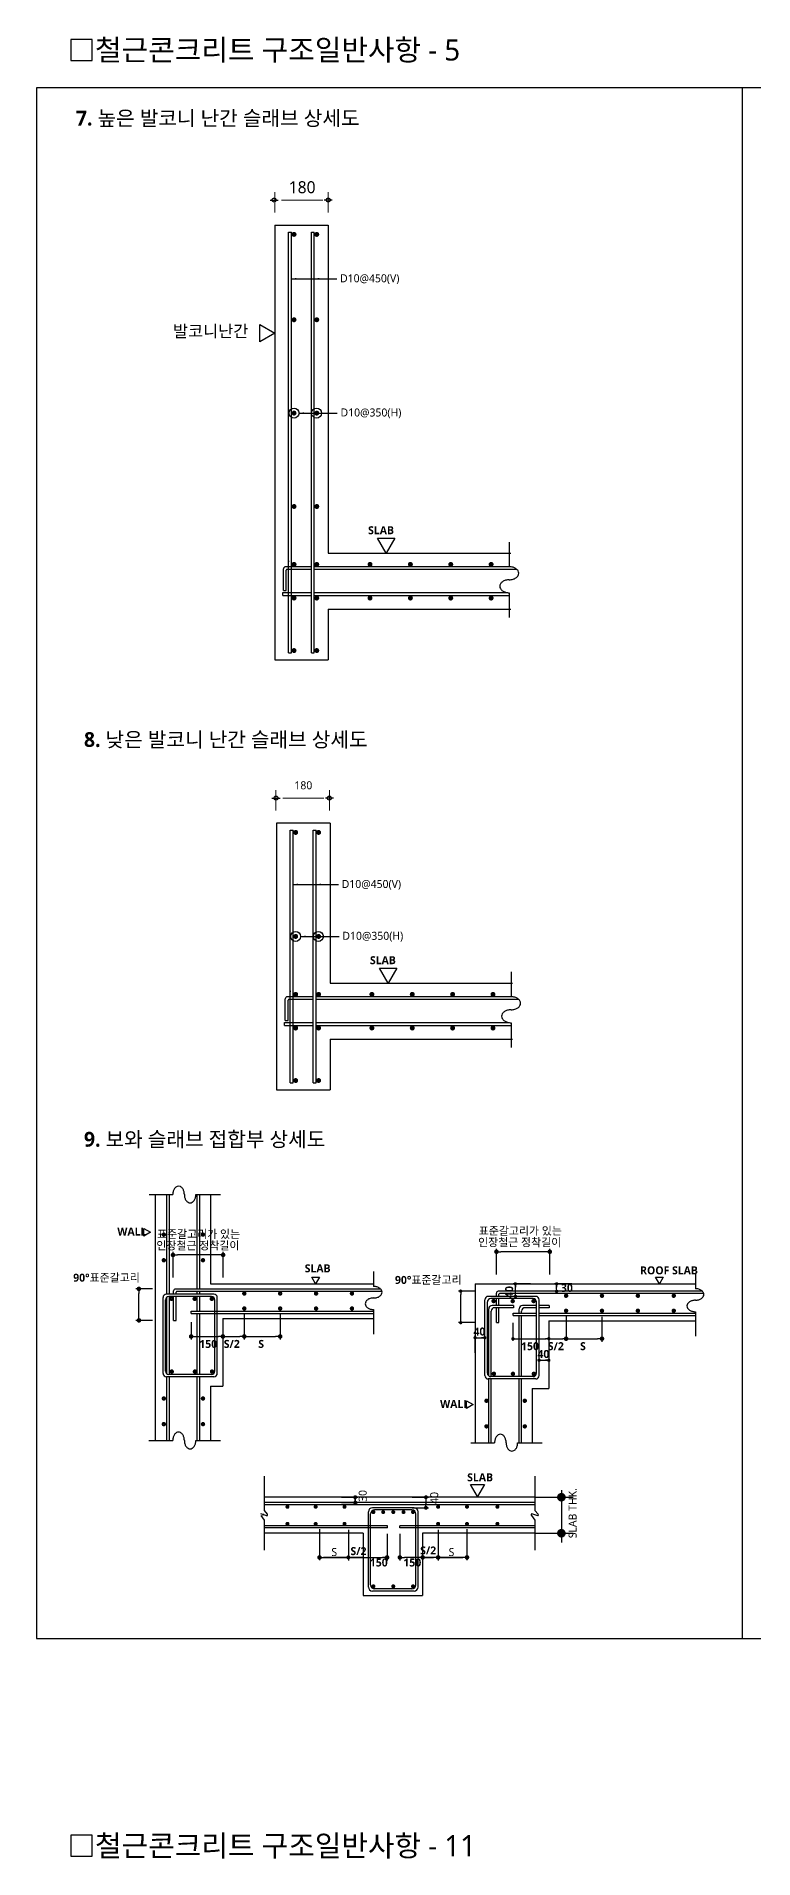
# Model space of a CAD drawing. Header units: millimetres. Extents: x 4573 to 501064, y -176100 to -4304.
# Drawn here: x 340973 to 364674, y -64575 to -4304 of the extents above; entities that cross this region are included whole.
import ezdxf
from ezdxf.enums import TextEntityAlignment as Align

# ---------------------------------------------------------------- set-up
doc = ezdxf.new("R2010")
doc.units = ezdxf.units.MM
doc.header["$LTSCALE"] = 800
doc.layers.get('Defpoints').update_dxf_attribs({"color": 147})
for name, color, linetype in [('BAR', 40, 'Continuous'), ('BAR-S', 4, 'Continuous'), ('DIM', 7, 'Continuous'), ('ELE4', 4, 'Continuous'), ('MIDDLE', 6, 'Continuous'), ('RXLEADER', 7, 'Continuous'), ('SH_D', 7, 'Continuous'), ('SYM', 7, 'Continuous'), ('TEXT', 3, 'Continuous'), ('TEXT5', 7, 'Continuous'), ('W1', 2, 'Continuous')]:
    doc.layers.add(name, color=color, linetype=linetype)
doc.styles.get("Standard").update_dxf_attribs({"font": 'malgun.ttf'})
doc.styles.add('XR-SHEET-맑은고딕', font='malgun.ttf')
doc.styles.add('맑은고딕B', font='malgunbd.ttf')
doc.dimstyles.new('AA', dxfattribs={"dimscale": 0, "dimtxt": 360, "dimasz": 200, "dimexe": 100, "dimexo": 3, "dimgap": 100, "dimtad": 1, "dimdec": 0, "dimzin": 0, "dimdsep": 46, "dimtxsty": 'Standard', "dimcen": 3, "dimadec": 0, "dimazin": 0, "dimtfac": 1, "dimtdec": 0, "dimtix": 1, "dimtmove": 0, "dimatfit": 0, "dimfxl": 1, "dimtolj": 1, "dimtzin": 0, "dimarcsym": 0})

# ---------------------------------------------------------------- blocks, each defined once
blk = doc.blocks.new('_Dot')
at = {"color": 0, "linetype": 'ByBlock', "lineweight": -2}
blk.add_line((-0.5, 0), (-1, 0), dxfattribs=at)
at = {"color": 0, "linetype": 'ByBlock', "const_width": 0.5}
blk.add_lwpolyline([(-0.25, 0, 1), (0.25, 0, 1)], format="xyb", close=True, dxfattribs=at)
blk = doc.blocks.new('*D113')
at = {"layer": 'Defpoints', "color": 0, "linetype": 'ByBlock', "transparency": 16777216}
for p in [(352984, -53635), (355203, -53504), (352984, -54614)]:
    blk.add_point(p, dxfattribs=at)
at = {"layer": 'DIM', "color": 0, "linetype": 'ByBlock', "lineweight": -2, "transparency": 16777216}
for p, q in [((352984, -53835), (352984, -54714)), ((355053, -54614), (353134, -54614))]:
    blk.add_line(p, q, dxfattribs=at)
at = {"layer": 'DIM', "color": 0, "linetype": 'ByBlock', "lineweight": -2, "transparency": 16777216, "xscale": 150, "yscale": 150, "zscale": 150, "rotation": 180}
blk.add_blockref('_Dot', (352984, -54614), dxfattribs=at)
at = {"layer": 'DIM', "color": 0, "linetype": 'ByBlock', "lineweight": -2, "transparency": 16777216, "xscale": 150, "yscale": 150, "zscale": 150}
blk.add_blockref('_Dot', (355203, -54614), dxfattribs=at)
at = {"layer": 'DIM', "color": 0, "linetype": 'ByBlock', "transparency": 16777216, "insert": (354094, -54334), "char_height": 360, "attachment_point": 5}
blk.add_mtext('\\A1;  ', dxfattribs=at)
blk = doc.blocks.new('DOT')
at = {"color": 0}
blk.add_line((-2, 0), (2, 0), dxfattribs=at)
at = {"color": 0, "linetype": 'ByBlock', "const_width": 1}
blk.add_lwpolyline([(-0.5, 0, 1), (0.5, 0, 1)], format="xyb", close=True, dxfattribs=at)
blk = doc.blocks.new('*D114')
at = {"layer": 'Defpoints', "color": 0, "linetype": 'ByBlock', "transparency": 16777216}
for p in [(350329, -53504), (352562, -53636), (352562, -54614)]:
    blk.add_point(p, dxfattribs=at)
at = {"layer": 'DIM', "color": 0, "linetype": 'ByBlock', "lineweight": -2, "transparency": 16777216}
for p, q in [((352562, -53836), (352562, -54714)), ((350479, -54614), (352412, -54614))]:
    blk.add_line(p, q, dxfattribs=at)
at = {"layer": 'DIM', "color": 0, "linetype": 'ByBlock', "lineweight": -2, "transparency": 16777216, "xscale": 150, "yscale": 150, "zscale": 150, "rotation": 180}
blk.add_blockref('_Dot', (350329, -54614), dxfattribs=at)
at = {"layer": 'DIM', "color": 0, "linetype": 'ByBlock', "lineweight": -2, "transparency": 16777216, "xscale": 150, "yscale": 150, "zscale": 150}
blk.add_blockref('_Dot', (352562, -54614), dxfattribs=at)
at = {"layer": 'DIM', "color": 0, "linetype": 'ByBlock', "transparency": 16777216, "insert": (351445, -54334), "char_height": 360, "attachment_point": 5}
blk.add_mtext('\\A1;  ', dxfattribs=at)
blk = doc.blocks.new('*D115')
at = {"layer": 'Defpoints', "color": 0, "linetype": 'ByBlock', "transparency": 16777216}
for p in [(351282, -53504), (351775, -53815), (351282, -54614)]:
    blk.add_point(p, dxfattribs=at)
at = {"layer": 'DIM', "color": 0, "linetype": 'ByBlock', "lineweight": -2, "transparency": 16777216}
for p, q in [((351282, -53704), (351282, -54714)), ((351775, -54015), (351775, -54714)), ((351775, -54614), (351282, -54614))]:
    blk.add_line(p, q, dxfattribs=at)
blk = doc.blocks.new('*D116')
at = {"layer": 'Defpoints', "color": 0, "linetype": 'ByBlock', "transparency": 16777216}
for p in [(354249, -53504), (353738, -53815), (354249, -54614)]:
    blk.add_point(p, dxfattribs=at)
at = {"layer": 'DIM', "color": 0, "linetype": 'ByBlock', "lineweight": -2, "transparency": 16777216}
for p, q in [((353738, -54015), (353738, -54714)), ((354249, -53704), (354249, -54714)), ((353888, -54614), (354099, -54614))]:
    blk.add_line(p, q, dxfattribs=at)
at = {"layer": 'DIM', "color": 0, "linetype": 'ByBlock', "lineweight": -2, "transparency": 16777216, "xscale": 150, "yscale": 150, "zscale": 150, "rotation": 180}
blk.add_blockref('_Dot', (353738, -54614), dxfattribs=at)
at = {"layer": 'DIM', "color": 0, "linetype": 'ByBlock', "lineweight": -2, "transparency": 16777216, "xscale": 150, "yscale": 150, "zscale": 150}
blk.add_blockref('_Dot', (354249, -54614), dxfattribs=at)
blk = doc.blocks.new('PP70')
at = {"layer": 'SH_D', "const_width": 13.875}
blk.add_lwpolyline([(2.6875, 19, 1), (17.3125, 19, 1)], format="xyb", close=True, dxfattribs=at)
blk = doc.blocks.new('*D119')
at = {"layer": 'Defpoints', "color": 0, "linetype": 'ByBlock', "transparency": 16777216}
for p in [(358479, -46455), (359665, -46455), (359665, -47380)]:
    blk.add_point(p, dxfattribs=at)
at = {"layer": 'DIM', "color": 0, "linetype": 'ByBlock', "lineweight": -2, "transparency": 16777216}
for p, q in [((359665, -46655), (359665, -47480)), ((358629, -47380), (359515, -47380))]:
    blk.add_line(p, q, dxfattribs=at)
at = {"layer": 'DIM', "color": 0, "linetype": 'ByBlock', "lineweight": -2, "transparency": 16777216, "xscale": 150, "yscale": 150, "zscale": 150, "rotation": 180}
blk.add_blockref('_Dot', (358479, -47380), dxfattribs=at)
at = {"layer": 'DIM', "color": 0, "linetype": 'ByBlock', "lineweight": -2, "transparency": 16777216, "xscale": 150, "yscale": 150, "zscale": 150}
blk.add_blockref('_Dot', (359665, -47380), dxfattribs=at)
blk = doc.blocks.new('*D120')
at = {"layer": 'Defpoints', "color": 0, "linetype": 'ByBlock', "transparency": 16777216}
for p in [(356176, -44503), (356176, -45452), (357939, -45452)]:
    blk.add_point(p, dxfattribs=at)
at = {"layer": 'DIM', "color": 0, "linetype": 'ByBlock', "lineweight": -2, "transparency": 16777216}
for p, q in [((356176, -45252), (356176, -44403)), ((357789, -44503), (356326, -44503)), ((357939, -45252), (357939, -44403))]:
    blk.add_line(p, q, dxfattribs=at)
at = {"layer": 'DIM', "color": 0, "linetype": 'ByBlock', "lineweight": -2, "transparency": 16777216, "xscale": 150, "yscale": 150, "zscale": 150, "rotation": 180}
blk.add_blockref('_Dot', (356176, -44503), dxfattribs=at)
at = {"layer": 'DIM', "color": 0, "linetype": 'ByBlock', "lineweight": -2, "transparency": 16777216, "xscale": 150, "yscale": 150, "zscale": 150}
blk.add_blockref('_Dot', (357939, -44503), dxfattribs=at)
blk = doc.blocks.new('*D121')
at = {"layer": 'Defpoints', "color": 0, "linetype": 'ByBlock', "transparency": 16777216}
for p in [(346086, -46637), (347136, -46712), (347136, -47305)]:
    blk.add_point(p, dxfattribs=at)
at = {"layer": 'DIM', "color": 0, "linetype": 'ByBlock', "lineweight": -2, "transparency": 16777216}
for p, q in [((346086, -46837), (346086, -47405)), ((347136, -46912), (347136, -47405)), ((346236, -47305), (346986, -47305))]:
    blk.add_line(p, q, dxfattribs=at)
at = {"layer": 'DIM', "color": 0, "linetype": 'ByBlock', "lineweight": -2, "transparency": 16777216, "xscale": 150, "yscale": 150, "zscale": 150, "rotation": 180}
blk.add_blockref('_Dot', (346086, -47305), dxfattribs=at)
at = {"layer": 'DIM', "color": 0, "linetype": 'ByBlock', "lineweight": -2, "transparency": 16777216, "xscale": 150, "yscale": 150, "zscale": 150}
blk.add_blockref('_Dot', (347136, -47305), dxfattribs=at)
blk = doc.blocks.new('*D122')
at = {"layer": 'Defpoints', "color": 0, "linetype": 'ByBlock', "transparency": 16777216}
for p in [(347843, -46381), (347136, -46712), (347843, -47305)]:
    blk.add_point(p, dxfattribs=at)
at = {"layer": 'DIM', "color": 0, "linetype": 'ByBlock', "lineweight": -2, "transparency": 16777216}
for p, q in [((347843, -46581), (347843, -47405)), ((347286, -47305), (347693, -47305))]:
    blk.add_line(p, q, dxfattribs=at)
at = {"layer": 'DIM', "color": 0, "linetype": 'ByBlock', "lineweight": -2, "transparency": 16777216, "xscale": 150, "yscale": 150, "zscale": 150, "rotation": 180}
blk.add_blockref('_Dot', (347136, -47305), dxfattribs=at)
at = {"layer": 'DIM', "color": 0, "linetype": 'ByBlock', "lineweight": -2, "transparency": 16777216, "xscale": 150, "yscale": 150, "zscale": 150}
blk.add_blockref('_Dot', (347843, -47305), dxfattribs=at)
at = {"layer": 'DIM', "color": 0, "linetype": 'ByBlock', "transparency": 16777216, "insert": (347490, -47025), "char_height": 360, "attachment_point": 5}
blk.add_mtext('\\A1;  ', dxfattribs=at)
blk = doc.blocks.new('*D123')
at = {"layer": 'Defpoints', "color": 0, "linetype": 'ByBlock', "transparency": 16777216}
for p in [(347843, -46381), (349029, -46381), (349029, -47305)]:
    blk.add_point(p, dxfattribs=at)
at = {"layer": 'DIM', "color": 0, "linetype": 'ByBlock', "lineweight": -2, "transparency": 16777216}
for p, q in [((349029, -46581), (349029, -47405)), ((347993, -47305), (348879, -47305))]:
    blk.add_line(p, q, dxfattribs=at)
at = {"layer": 'DIM', "color": 0, "linetype": 'ByBlock', "lineweight": -2, "transparency": 16777216, "xscale": 150, "yscale": 150, "zscale": 150, "rotation": 180}
blk.add_blockref('_Dot', (347843, -47305), dxfattribs=at)
at = {"layer": 'DIM', "color": 0, "linetype": 'ByBlock', "lineweight": -2, "transparency": 16777216, "xscale": 150, "yscale": 150, "zscale": 150}
blk.add_blockref('_Dot', (349029, -47305), dxfattribs=at)
blk = doc.blocks.new('*D117')
at = {"layer": 'Defpoints', "color": 0, "linetype": 'ByBlock', "transparency": 16777216}
for p in [(344360, -45731), (345004, -45731), (345004, -46774)]:
    blk.add_point(p, dxfattribs=at)
at = {"layer": 'DIM', "color": 0, "linetype": 'ByBlock', "lineweight": -2, "transparency": 16777216}
for p, q in [((344804, -45731), (344260, -45731)), ((344360, -46624), (344360, -45881)), ((344804, -46774), (344260, -46774))]:
    blk.add_line(p, q, dxfattribs=at)
at = {"layer": 'DIM', "color": 0, "linetype": 'ByBlock', "lineweight": -2, "transparency": 16777216, "xscale": 150, "yscale": 150, "zscale": 150}
for p, rotation in [((344360, -45731), 90), ((344360, -46774), 270)]:
    blk.add_blockref('_Dot', p, dxfattribs=dict(at, rotation=rotation))
blk = doc.blocks.new('*D118')
at = {"layer": 'Defpoints', "color": 0, "linetype": 'ByBlock', "transparency": 16777216}
for p in [(345487, -44610), (345487, -45559), (347143, -45559)]:
    blk.add_point(p, dxfattribs=at)
at = {"layer": 'DIM', "color": 0, "linetype": 'ByBlock', "lineweight": -2, "transparency": 16777216}
for p, q in [((345487, -45359), (345487, -44510)), ((347143, -45359), (347143, -44510)), ((346993, -44610), (345637, -44610))]:
    blk.add_line(p, q, dxfattribs=at)
at = {"layer": 'DIM', "color": 0, "linetype": 'ByBlock', "lineweight": -2, "transparency": 16777216, "xscale": 150, "yscale": 150, "zscale": 150, "rotation": 180}
blk.add_blockref('_Dot', (345487, -44610), dxfattribs=at)
at = {"layer": 'DIM', "color": 0, "linetype": 'ByBlock', "lineweight": -2, "transparency": 16777216, "xscale": 150, "yscale": 150, "zscale": 150}
blk.add_blockref('_Dot', (347143, -44610), dxfattribs=at)
blk = doc.blocks.new('DIMDOT')
at = {"layer": 'DIM'}
blk.add_line((1, 0), (-1, 0), dxfattribs=at)
blk.add_circle((0, 0), 0.5, dxfattribs=at)

msp = doc.modelspace()

# ---------------------------------------------------------------- linework, layer by layer
at = {"color": 7, "lineweight": 5}
for p, q in [((348850.5, -10125.4), (348850.5, -9451.4)), ((350615.2, -10125.4), (350615.2, -9451.4)), ((349076.1, -9716.1), (350432.9, -9716.1)), ((348890.3, -29906.8), (348890.3, -29232.8)), ((349115.9, -29497.5), (350472.7, -29497.5)), ((350655.1, -29906.8), (350655.1, -29232.8))]:
    msp.add_line(p, q, dxfattribs=at)
at = {"layer": 'BAR'}
for p, q in [((349305.5, -10773), (349400.8, -10773)), ((349305.5, -24693.9), (349305.5, -10773)), ((349400.8, -24693.9), (349400.8, -10773)), ((350058.6, -24693.9), (350058.6, -10773)), ((350058.6, -10773), (350153.9, -10773)), ((350153.9, -24693.9), (350153.9, -10773)), ((349134.3, -22630.8), (349134.3, -21918.5)), ((349400.8, -21847), (349205.8, -21847)), ((349229.6, -22630.8), (349229.6, -21956.6)), ((349400.8, -21932.7), (349253.4, -21932.7)), ((350058.6, -21847), (349400.8, -21847)), ((350058.6, -21932.7), (349400.8, -21932.7)), ((356600.9, -21847), (350153.9, -21847)), ((356849.9, -21932.7), (350153.9, -21932.7)), ((349115.2, -22699.8), (349400.8, -22699.8)), ((349115.2, -22795.1), (349115.2, -22699.8)), ((349115.2, -22795.1), (349400.8, -22795.1)), ((349134.3, -22630.8), (349229.6, -22630.8)), ((349400.8, -22699.8), (350058.6, -22699.8)), ((349400.8, -22795.1), (350058.6, -22795.1)), ((350153.9, -22699.8), (351056.3, -22699.8)), ((350153.9, -22795.1), (356600.9, -22795.1)), ((351056.3, -22699.8), (356533.8, -22699.8)), ((349305.5, -24660.8), (349305.5, -24655.8)), ((349305.5, -24693.9), (349400.8, -24693.9)), ((349400.8, -24660.8), (349400.8, -24655.8)), ((350058.6, -24660.8), (350058.6, -24655.8)), ((350058.6, -24693.9), (350153.9, -24693.9)), ((350153.9, -24660.8), (350153.9, -24655.8)), ((349359.8, -38916.5), (349359.8, -30553)), ((349359.8, -30553), (349455.1, -30553)), ((349455.1, -38916.5), (349455.1, -30553)), ((350120.1, -38916.5), (350120.1, -30553)), ((350120.1, -30553), (350215.3, -30553)), ((350215.3, -38916.5), (350215.3, -30553)), ((349195.8, -36853.3), (349195.8, -36141)), ((349452.4, -36069.5), (349267.3, -36069.5)), ((349452.4, -36155.3), (349314.9, -36155.3)), ((350120.1, -36069.5), (349455.1, -36069.5)), ((350120.1, -36155.3), (349455.1, -36155.3)), ((356662.4, -36069.5), (350215.3, -36069.5)), ((356911.3, -36155.3), (350215.3, -36155.3)), ((349291.1, -36853.3), (349291.1, -36179.1)), ((349176.7, -36922.3), (349452.4, -36922.3)), ((349176.7, -37017.6), (349176.7, -36922.3)), ((349176.7, -37017.6), (349452.4, -37017.6)), ((349195.8, -36853.3), (349291.1, -36853.3)), ((349455.1, -36922.3), (350120.1, -36922.3)), ((349455.1, -37017.6), (350120.1, -37017.6)), ((350215.3, -36922.3), (351117.8, -36922.3)), ((350215.3, -37017.6), (356662.4, -37017.6)), ((351117.8, -36922.3), (356595.3, -36922.3)), ((349359.8, -38883.4), (349359.8, -38878.4)), ((349359.8, -38916.5), (349455.1, -38916.5)), ((349455.1, -38883.4), (349455.1, -38878.4)), ((350120.1, -38883.4), (350120.1, -38878.4)), ((350120.1, -38916.5), (350215.3, -38916.5)), ((350215.3, -38883.4), (350215.3, -38878.4)), ((345286, -45904.7), (345286, -42609.1)), ((345370.8, -45904.7), (345370.8, -42609.1)), ((346289.3, -45737.6), (346289.3, -42609.1)), ((346374, -45737.6), (346374, -42609.1)), ((345507.6, -45904.7), (345507.6, -45801.1)), ((352349.9, -45737.6), (345571.1, -45737.6)), ((345156.6, -48526.1), (345156.6, -46015)), ((345241.3, -46542.3), (345241.3, -46091.2)), ((346839.6, -45904.7), (345266.9, -45904.7)), ((345286, -46542.3), (345286, -46002.5)), ((346754.9, -45980.9), (345351.6, -45980.9)), ((345370.8, -46542.3), (345370.8, -45980.9)), ((345507.6, -46542.3), (345507.6, -45980.9)), ((345592.3, -45904.7), (345592.3, -45835)), ((345592.3, -46542.3), (345592.3, -45980.9)), ((352393.3, -45813.8), (345613.4, -45813.8)), ((346289.3, -45904.7), (346289.3, -45813.8)), ((346289.3, -46466), (346289.3, -45980.9)), ((346374, -45904.7), (346374, -45813.8)), ((346374, -46466), (346374, -45980.9)), ((346865.2, -48449.8), (346865.2, -46091.2)), ((346949.9, -48526.1), (346949.9, -46015)), ((355792.5, -48600.4), (355792.5, -46089.4)), ((355877.2, -46616.7), (355877.2, -46165.6)), ((357475.5, -45979.1), (355902.8, -45979.1)), ((355920, -46616.7), (355920, -46389)), ((357390.8, -46055.3), (355987.5, -46055.3)), ((356738.5, -46278.7), (356030.3, -46278.7)), ((356738.5, -46354.9), (356115, -46354.9)), ((356173.4, -45979.1), (356173.4, -45875.5)), ((356173.4, -46278.7), (356173.4, -46055.3)), ((356173.4, -46616.7), (356173.4, -46354.9)), ((362985.8, -45812), (356237, -45812)), ((356258.1, -45979.1), (356258.1, -45909.4)), ((356258.1, -46278.7), (356258.1, -46055.3)), ((356258.1, -46616.7), (356258.1, -46354.9)), ((363029.2, -45888.2), (356279.3, -45888.2)), ((356738.5, -46278.7), (356738.5, -46354.9)), ((356925.2, -46425.6), (356925.2, -46389)), ((356925.2, -46540.4), (356925.2, -46389)), ((357501.1, -46278.7), (357035.5, -46278.7)), ((357501.1, -46354.9), (357120.2, -46354.9)), ((357501.1, -48524.2), (357501.1, -46165.6)), ((357585.8, -48600.4), (357585.8, -46089.4)), ((357916.2, -46278.7), (357585.8, -46278.7)), ((357916.2, -46354.9), (357585.8, -46354.9)), ((357916.2, -46278.7), (357916.2, -46354.9)), ((345241.3, -48449.8), (345241.3, -46542.3)), ((345286, -48538.5), (345286, -46542.3)), ((345370.8, -48560.1), (345370.8, -46542.3)), ((345507.6, -46774.4), (345507.6, -46542.3)), ((345507.6, -46774.4), (345592.3, -46774.4)), ((345592.3, -46774.4), (345592.3, -46542.3)), ((346090.7, -46466), (352117.8, -46466)), ((346090.7, -46542.3), (346090.7, -46466)), ((346090.7, -46542.3), (352117.8, -46542.3)), ((346289.3, -48560.1), (346289.3, -46542.3)), ((346374, -48560.1), (346374, -46542.3)), ((355877.2, -48524.2), (355877.2, -46616.7)), ((355920, -48611.5), (355920, -46616.7)), ((356004.7, -46616.7), (356004.7, -46465.2)), ((356004.7, -48634.5), (356004.7, -46616.7)), ((356173.4, -46848.8), (356173.4, -46616.7)), ((356173.4, -46848.8), (356258.1, -46848.8)), ((356258.1, -46848.8), (356258.1, -46616.7)), ((356726.6, -46540.4), (357501.1, -46540.4)), ((356726.6, -46616.7), (356726.6, -46540.4)), ((356726.6, -46616.7), (357501.1, -46616.7)), ((356925.2, -48634.5), (356925.2, -46616.7)), ((357009.9, -46540.4), (357009.9, -46465.2)), ((357009.9, -48634.5), (357009.9, -46616.7)), ((357585.8, -46540.4), (362753.6, -46540.4)), ((357585.8, -46616.7), (362753.6, -46616.7)), ((346839.6, -48636.3), (345266.9, -48636.3)), ((345286, -50745.7), (345286, -48636.3)), ((346754.9, -48560.1), (345351.6, -48560.1)), ((345370.8, -50745.7), (345370.8, -48636.3)), ((346289.3, -50745.7), (346289.3, -48636.3)), ((346374, -50745.7), (346374, -48636.3)), ((357475.5, -48710.7), (355902.8, -48710.7)), ((355920, -50820.1), (355920, -48710.7)), ((357390.8, -48634.5), (355987.5, -48634.5)), ((356004.7, -50820.1), (356004.7, -48710.7)), ((356925.2, -50820.1), (356925.2, -48710.7)), ((357009.9, -50820.1), (357009.9, -48710.7)), ((357446.3, -52802.2), (348497.9, -52802.2)), ((357446.3, -52873.7), (348497.9, -52873.7)), ((353454.1, -52973.6), (352077.6, -52973.6)), ((352571.5, -53564.5), (348497.9, -53564.5)), ((352571.5, -53636), (348497.9, -53636)), ((351945.3, -55593.8), (351945.3, -53105.9)), ((352016.7, -55522.4), (352016.7, -53177.4)), ((353382.6, -53045.1), (352149.1, -53045.1)), ((352571.5, -53636), (352571.5, -53564.5)), ((357446.3, -53564.5), (352984.4, -53564.5)), ((352984.4, -53636), (352984.4, -53564.5)), ((357446.3, -53636), (352984.4, -53636)), ((353514.9, -55522.4), (353514.9, -53177.4)), ((353586.4, -55593.8), (353586.4, -53105.9)), ((353454.1, -55726.2), (352077.6, -55726.2)), ((353382.6, -55654.7), (352149.1, -55654.7))]:
    msp.add_line(p, q, dxfattribs=at)
for centre, radius, start, end in [((349867.7, -21646.3), 562.2, 180, 183.956268), ((349205.8, -21918.5), 71.5, 90, 180), ((349253.4, -21956.6), 23.8, 90, 180), ((349267.3, -36141), 71.5, 90, 180), ((349314.9, -36179.1), 23.8, 90, 180), ((349922.1, -35868.8), 562.2, 180, 183.956268), ((345571.1, -45801.1), 63.5, 90, 180), ((345266.9, -46015), 110.3, 90, 180), ((345351.6, -46091.2), 110.3, 90, 180), ((345613.4, -45835), 21.2, 90, 180), ((346754.9, -46091.2), 110.3, 0, 90), ((346839.6, -46015), 110.3, 0, 90), ((355902.8, -46089.4), 110.3, 90, 180), ((355987.5, -46165.6), 110.3, 90, 180), ((356030.3, -46389), 110.3, 90, 180), ((356115, -46465.2), 110.3, 90, 180), ((356237, -45875.5), 63.5, 90, 180), ((356279.3, -45909.4), 21.2, 90, 180), ((357035.5, -46389), 110.3, 90, 180), ((357120.2, -46465.2), 110.3, 90, 180), ((357390.8, -46165.6), 110.3, 0, 90), ((357475.5, -46089.4), 110.3, 0, 90), ((345266.9, -48526.1), 110.3, 180, 270), ((345351.6, -48449.8), 110.3, 180, 270), ((346754.9, -48449.8), 110.3, 270, 0), ((346839.6, -48526.1), 110.3, 270, 0), ((355902.8, -48600.4), 110.3, 180, 270), ((355987.5, -48524.2), 110.3, 180, 270), ((357390.8, -48524.2), 110.3, 270, 0), ((357475.5, -48600.4), 110.3, 270, 0), ((352077.6, -53105.9), 132.4, 90, 180), ((353454.1, -53105.9), 132.4, 0, 90), ((352149.1, -53177.4), 132.4, 90, 180), ((353382.6, -53177.4), 132.4, 0, 90), ((352077.6, -55593.8), 132.4, 180, 270), ((352149.1, -55522.4), 132.4, 180, 270), ((353382.6, -55522.4), 132.4, 270, 0), ((353454.1, -55593.8), 132.4, 270, 0)]:
    msp.add_arc(centre, radius, start, end, dxfattribs=at)
at = {"layer": 'BAR-S', "const_width": 66}
for points in [[(349235.7, -52940, 1), (349302.1, -52940, 1)], [(350167.7, -52940, 1), (350234.1, -52940, 1)], [(351121.4, -52940, 1), (351187.8, -52940, 1)], [(354216, -52940, 1), (354282.4, -52940, 1)], [(355169.7, -52940, 1), (355236.1, -52940, 1)], [(356175.7, -52940, 1), (356242.1, -52940, 1)], [(349235.7, -53503.8, 1), (349302.1, -53503.8, 1)], [(350167.7, -53503.8, 1), (350234.1, -53503.8, 1)], [(351121.4, -53503.8, 1), (351187.8, -53503.8, 1)], [(352077.9, -53114.4, 1), (352144.3, -53114.4, 1)], [(352399.7, -53114.4, 1), (352466.1, -53114.4, 1)], [(352732.6, -53114.4, 1), (352799, -53114.4, 1)], [(353071.6, -53114.4, 1), (353138, -53114.4, 1)], [(353386.5, -53114.4, 1), (353452.9, -53114.4, 1)], [(354216, -53503.8, 1), (354282.4, -53503.8, 1)], [(355169.7, -53503.8, 1), (355236.1, -53503.8, 1)], [(356175.7, -53503.8, 1), (356242.1, -53503.8, 1)], [(352077.9, -55570.6, 1), (352144.3, -55570.6, 1)], [(352732.6, -55570.6, 1), (352799, -55570.6, 1)], [(353386.5, -55570.6, 1), (353452.9, -55570.6, 1)]]:
    msp.add_lwpolyline(points, format="xyb", close=True, dxfattribs=at)
at = {"layer": 'DIM', "linetype": 'ByBlock'}
for p, q in [((355492.9, -45805.6), (354922.5, -45805.6)), ((357300.6, -45565), (356730.2, -45565)), ((356803.7, -45978.8), (356803.7, -45565)), ((358663.1, -45565), (358092.7, -45565)), ((358166.2, -45736.9), (358166.2, -45565)), ((354996, -46738.5), (354996, -45915.9)), ((357300.6, -45978.8), (356730.2, -45978.8)), ((358663.1, -45812), (358092.7, -45812)), ((355492.9, -46848.8), (354922.5, -46848.8)), ((356722, -46858.3), (356722, -47453.3)), ((358479.3, -46602.3), (358479.3, -47453.3)), ((355472.2, -47846.6), (355472.2, -47276.2)), ((355472.2, -47349.8), (355792.5, -47349.8)), ((356832.2, -47379.8), (357821.9, -47379.8)), ((357906.1, -47379.8), (358369, -47379.8)), ((357585.8, -48093.1), (357906.1, -48093.1)), ((351054.4, -52623.5), (351596.5, -52623.5)), ((351054.4, -52802.2), (351596.5, -52802.2)), ((351508.3, -52623.5), (351508.3, -52841.2)), ((353392.8, -52623.5), (353934.9, -52623.5)), ((353392.8, -52973.6), (353934.9, -52973.6)), ((353846.7, -52623.5), (353846.7, -52841.2)), ((350328.8, -53680.3), (350328.8, -54702.6)), ((355202.9, -53680.3), (355202.9, -54702.6)), ((351150.1, -54614.4), (350461.1, -54614.4)), ((354381.6, -54614.4), (355070.6, -54614.4))]:
    msp.add_line(p, q, dxfattribs=at)
at = {"layer": 'DIM'}
for p, q in [((358322.8, -52390.7), (358322.8, -54121.2)), ((357449.5, -52623.5), (358713.6, -52623.5)), ((357449.5, -53814.7), (358713.6, -53814.7))]:
    msp.add_line(p, q, dxfattribs=at)
at = {"layer": 'ELE4', "color": 2}
msp.add_line((364306.7, -57300), (364306.7, -6000), dxfattribs=at)
at = {"layer": 'ELE4'}
msp.add_lwpolyline([(340973.3, -57300), (409750, -57300), (409750, -6000), (340973.3, -6000)], close=True, dxfattribs=at)
at = {"layer": 'RXLEADER'}
for p, q in [((349400.8, -12318.5), (350897.1, -12318.5)), ((349651.3, -16763.7), (350913.5, -16763.7)), ((349455.1, -32354), (350951.5, -32354)), ((349705.7, -34074.5), (350974.9, -34074.5))]:
    msp.add_line(p, q, dxfattribs=at)
for centre in [(349487, -16763.7), (350229.9, -16763.7), (349541.4, -34074.5), (350291.3, -34074.5)]:
    msp.add_circle(centre, 164.3, dxfattribs=at)
for points in [[(349566.2, -12346), (349566.2, -12290.9), (349400.8, -12318.5)], [(350322.2, -12346), (350322.2, -12290.9), (350156.7, -12318.5)], [(349816.8, -16791.3), (349816.8, -16736.2), (349651.3, -16763.7)], [(349620.6, -32381.6), (349620.6, -32326.4), (349455.1, -32354)], [(350376.6, -32381.6), (350376.6, -32326.4), (350211.1, -32354)], [(349871.2, -34102.1), (349871.2, -34047), (349705.7, -34074.5)]]:
    msp.add_solid(points, dxfattribs=at)
at = {"layer": 'SYM'}
for p, q in [((356600.9, -21026.8), (356600.9, -21847.1)), ((356600.9, -22704.7), (356600.9, -23525)), ((356662.4, -35249.4), (356662.4, -36069.6)), ((356662.4, -36927.3), (356662.4, -37747.6)), ((344703.5, -42609.1), (345479.6, -42609.1)), ((346242, -42609.1), (347053.2, -42609.1)), ((352117.8, -45154.7), (352117.8, -45651.7)), ((362753.6, -45229.1), (362753.6, -45726.1)), ((352117.8, -46414), (352117.8, -47225.3)), ((362753.6, -46488.4), (362753.6, -47299.7)), ((344689.3, -50745.7), (345479.6, -50745.7)), ((346242, -50745.7), (347053.2, -50745.7)), ((355325.2, -50820.1), (356115.5, -50820.1)), ((356877.8, -50820.1), (357689.1, -50820.1)), ((348497.9, -51930.6), (348497.9, -53064)), ((357446.3, -51930.6), (357446.3, -53064)), ((348385.5, -53225.2), (348497.9, -53381.5)), ((348592.1, -53236.6), (348393.3, -53172.7)), ((348497.9, -53064), (348602, -53185.4)), ((348497.9, -53381.5), (348497.9, -54378.3)), ((357333.9, -53225.2), (357446.3, -53381.5)), ((357540.5, -53236.6), (357341.6, -53172.7)), ((357446.3, -53064), (357550.4, -53185.4)), ((357446.3, -53381.5), (357446.3, -54378.3))]:
    msp.add_line(p, q, dxfattribs=at)
for points in [[(348850.5, -14115.9), (348355.5, -14401.7), (348355.5, -13830.1)], [(352536.2, -21396.1), (352250.4, -20901.1), (352821.9, -20901.1)], [(352597.6, -35618.7), (352311.8, -35123.7), (352883.4, -35123.7)], [(344739.1, -43856), (344519.1, -43983), (344519.1, -43729)], [(350200.1, -45568.2), (350073.1, -45348.2), (350327.1, -45348.2)], [(361562, -45565), (361435, -45345), (361689, -45345)], [(355407.3, -49560.8), (355187.3, -49687.8), (355187.3, -49433.7)], [(355548, -52601), (355319.4, -52205), (355776.6, -52205)]]:
    msp.add_lwpolyline(points, close=True, dxfattribs=at)
for centre, radius, start, end in [((356567.1, -22613.4), 332.8, 105.817304, 124.36983), ((356600.9, -22732.7), 456.8, 90, 105.817304), ((356600.9, -22303.9), 456.8, 74.182696, 90), ((356600.9, -21819.1), 456.8, 270, 285.817304), ((356634.7, -22184.6), 332.8, 55.63017, 74.182696), ((356634.7, -21938.4), 332.8, 285.817304, 304.36983), ((356686.3, -22109.1), 241.4, 31.200251, 55.63017), ((356686.3, -22013.8), 241.4, 304.36983, 328.799749), ((356765, -22061.5), 149.4, 0, 31.200251), ((356765, -22061.5), 149.4, 328.799749, 0), ((356436.8, -22490.3), 149.4, 148.799749, 180), ((356436.8, -22490.3), 149.4, 180, 211.200251), ((356515.5, -22538), 241.4, 124.36983, 148.799749), ((356515.5, -22442.7), 241.4, 211.200251, 235.63017), ((356567.1, -22367.2), 332.8, 235.63017, 254.182696), ((356600.9, -22247.9), 456.8, 254.182696, 270), ((356662.4, -36526.4), 456.8, 74.182696, 90), ((356696.2, -36407.1), 332.8, 55.63017, 74.182696), ((356747.8, -36331.7), 241.4, 31.200251, 55.63017), ((356498.3, -36712.9), 149.4, 148.799749, 180), ((356498.3, -36712.9), 149.4, 180, 211.200251), ((356577, -36760.5), 241.4, 124.36983, 148.799749), ((356628.6, -36836), 332.8, 105.817304, 124.36983), ((356662.4, -36955.2), 456.8, 90, 105.817304), ((356662.4, -36041.7), 456.8, 270, 285.817304), ((356696.2, -36161), 332.8, 285.817304, 304.36983), ((356747.8, -36236.4), 241.4, 304.36983, 328.799749), ((356826.4, -36284.1), 149.4, 0, 31.200251), ((356826.4, -36284.1), 149.4, 328.799749, 0), ((356577, -36665.2), 241.4, 211.200251, 235.63017), ((356628.6, -36589.8), 332.8, 235.63017, 254.182696), ((356662.4, -36470.5), 456.8, 254.182696, 270), ((345885.6, -42609.1), 406, 164.182696, 180), ((345779.6, -42579.1), 295.8, 145.63017, 164.182696), ((345673.8, -42500.1), 164, 66.560778, 147.525299), ((345627.9, -42533.2), 214.6, 34.36983, 58.799749), ((345560.8, -42579.1), 295.8, 15.817304, 34.36983), ((345454.8, -42609.1), 406, 0, 15.817304), ((346266.8, -42609.1), 406, 180, 195.817304), ((346160.8, -42639.1), 295.8, 195.817304, 214.36983), ((345942, -42639.1), 295.8, 325.63017, 344.182696), ((345835.9, -42609.1), 406, 344.182696, 0), ((346093.7, -42685), 214.6, 214.36983, 238.799749), ((346051.4, -42754.9), 132.8, 238.799749, 270), ((346051.4, -42754.9), 132.8, 270, 301.200251), ((346009, -42685), 214.6, 301.200251, 325.63017), ((352117.8, -46057.7), 406, 74.182696, 90), ((352147.8, -45951.7), 295.8, 55.63017, 74.182696), ((352193.7, -45884.6), 214.6, 31.200251, 55.63017), ((352263.6, -45842.3), 132.8, 0, 31.200251), ((362753.6, -46132.1), 406, 74.182696, 90), ((362783.7, -46026.1), 295.8, 55.63017, 74.182696), ((362829.5, -45959), 214.6, 31.200251, 55.63017), ((351971.9, -46223.5), 132.8, 148.799749, 180), ((351971.9, -46223.5), 132.8, 180, 211.200251), ((352041.9, -46265.8), 214.6, 124.36983, 148.799749), ((352041.9, -46181.1), 214.6, 211.200251, 235.63017), ((352087.7, -46332.9), 295.8, 105.817304, 124.36983), ((352087.7, -46114), 295.8, 235.63017, 254.182696), ((352117.8, -46438.9), 406, 90, 105.817304), ((352117.8, -46008), 406, 254.182696, 270), ((352117.8, -45626.8), 406, 270, 285.817304), ((352147.8, -45732.9), 295.8, 285.817304, 304.36983), ((352193.7, -45799.9), 214.6, 304.36983, 328.799749), ((352263.6, -45842.3), 132.8, 328.799749, 0), ((362607.8, -46297.8), 132.8, 148.799749, 180), ((362607.8, -46297.8), 132.8, 180, 211.200251), ((362677.7, -46340.2), 214.6, 124.36983, 148.799749), ((362677.7, -46255.5), 214.6, 211.200251, 235.63017), ((362723.6, -46407.3), 295.8, 105.817304, 124.36983), ((362753.6, -46513.3), 406, 90, 105.817304), ((362753.6, -45701.2), 406, 270, 285.817304), ((362783.7, -45807.2), 295.8, 285.817304, 304.36983), ((362829.5, -45874.3), 214.6, 304.36983, 328.799749), ((362899.5, -45916.7), 132.8, 0, 31.200251), ((362899.5, -45916.7), 132.8, 328.799749, 0), ((362723.6, -46188.4), 295.8, 235.63017, 254.182696), ((362753.6, -46082.4), 406, 254.182696, 270), ((345779.6, -50715.7), 295.8, 145.63017, 164.182696), ((345712.6, -50669.8), 214.6, 121.200251, 145.63017), ((345670.2, -50599.9), 132.8, 90, 121.200251), ((345670.2, -50599.9), 132.8, 58.799749, 90), ((345627.9, -50669.8), 214.6, 34.36983, 58.799749), ((345560.8, -50715.7), 295.8, 15.817304, 34.36983), ((356415.5, -50790.1), 295.8, 145.63017, 164.182696), ((356348.4, -50744.2), 214.6, 121.200251, 145.63017), ((356306.1, -50674.3), 132.8, 90, 121.200251), ((356306.1, -50674.3), 132.8, 58.799749, 90), ((356263.7, -50744.2), 214.6, 34.36983, 58.799749), ((356196.7, -50790.1), 295.8, 15.817304, 34.36983), ((345885.6, -50745.7), 406, 164.182696, 180), ((345454.8, -50745.7), 406, 0, 15.817304), ((346266.8, -50745.7), 406, 180, 195.817304), ((346160.8, -50775.7), 295.8, 195.817304, 214.36983), ((346093.7, -50821.6), 214.6, 214.36983, 238.799749), ((346051.4, -50891.5), 132.8, 238.799749, 270), ((346051.4, -50891.5), 132.8, 270, 301.200251), ((346009, -50821.6), 214.6, 301.200251, 325.63017), ((345942, -50775.7), 295.8, 325.63017, 344.182696), ((345835.9, -50745.7), 406, 344.182696, 0), ((356521.5, -50820.1), 406, 164.182696, 180), ((356090.6, -50820.1), 406, 0, 15.817304), ((356902.7, -50820.1), 406, 180, 195.817304), ((356796.7, -50850.1), 295.8, 195.817304, 214.36983), ((356729.6, -50896), 214.6, 214.36983, 238.799749), ((356687.3, -50965.9), 132.8, 238.799749, 270), ((356687.3, -50965.9), 132.8, 270, 301.200251), ((356644.9, -50896), 214.6, 301.200251, 325.63017), ((356577.8, -50850.1), 295.8, 325.63017, 344.182696), ((356471.8, -50820.1), 406, 344.182696, 0), ((348482.4, -53200.5), 28.6, 103.449236, 239.694178), ((348585.5, -53208.8), 28.6, 283.449236, 54.645156), ((357348.3, -53200.5), 28.6, 103.449236, 239.694178), ((357533.8, -53208.8), 28.6, 283.449236, 54.645156)]:
    msp.add_arc(centre, radius, start, end, dxfattribs=at)
at = {"layer": 'TEXT'}
for points in [[(342809.5, -4400), (342109.5, -4400), (342109.5, -5100), (342809.5, -5100)], [(342809.5, -63800), (342109.5, -63800), (342109.5, -64500), (342809.5, -64500)]]:
    msp.add_lwpolyline(points, close=True, dxfattribs=at)
at = {"layer": 'W1'}
for p, q in [((348850.5, -10543.2), (348850.5, -24925.5)), ((348850.5, -10543.2), (350615.2, -10543.2)), ((350615.2, -10543.2), (350615.2, -21396.1)), ((350615.2, -21396.1), (356650.9, -21396.1)), ((350615.2, -23249), (356650.9, -23249)), ((350615.2, -23249), (350615.2, -24925.5)), ((348850.5, -24925.5), (350615.2, -24925.5)), ((348912, -30324.5), (348912, -39148.1)), ((350676.7, -30324.5), (348912, -30324.5)), ((350676.7, -30324.5), (350676.7, -35618.7)), ((350676.7, -35618.7), (356712.4, -35618.7)), ((350676.7, -37471.6), (356712.4, -37471.6)), ((350676.7, -37471.6), (350676.7, -39148.1)), ((348912, -39148.1), (350676.7, -39148.1)), ((344901.3, -42609.1), (344901.3, -50745.7)), ((346726.3, -42609.1), (346726.3, -45568.2)), ((346726.3, -45568.2), (352117.8, -45568.2)), ((355472.2, -45565), (362753.6, -45565)), ((355472.2, -45565), (355472.2, -50820.1)), ((347136.2, -46711.7), (352117.8, -46711.7)), ((347136.2, -46711.7), (347136.2, -48954.4)), ((357906.1, -46786.1), (362753.6, -46786.1)), ((357906.1, -46786.1), (357906.1, -49028.8)), ((346726.3, -48954.4), (347136.2, -48954.4)), ((346726.3, -48954.4), (346726.3, -50745.7)), ((357362.1, -49028.8), (357906.1, -49028.8)), ((357362.1, -49028.8), (357362.1, -50820.1)), ((351774.5, -52623.5), (348497.9, -52623.5)), ((357446.3, -52623.5), (351774.5, -52623.5)), ((351774.5, -53814.7), (348497.9, -53814.7)), ((351774.5, -53814.7), (351774.5, -55870.5)), ((357446.3, -53814.7), (353737.8, -53814.7)), ((353737.8, -53814.7), (353737.8, -55870.5)), ((351774.5, -55870.5), (353737.8, -55870.5))]:
    msp.add_line(p, q, dxfattribs=at)

# ---------------------------------------------------------------- block references
at = {"color": 7, "lineweight": 5, "xscale": 132.3529411764706, "yscale": 132.3529411764706, "zscale": 132.3529411764706, "rotation": 180}
for p in [(348828.9, -9716.1), (348890.3, -29497.5)]:
    msp.add_blockref('DIMDOT', p, dxfattribs=at)
at = {"color": 7, "lineweight": 5, "xscale": 132.3529411764706, "yscale": 132.3529411764706, "zscale": 132.3529411764706}
for p in [(350615.2, -9716.1), (350655.1, -29497.5)]:
    msp.add_blockref('DIMDOT', p, dxfattribs=at)
at = {"color": 0, "linetype": 'ByBlock', "xscale": -142.9411764705197, "yscale": 142.9411764705839, "zscale": 142.9411764705882, "rotation": 180}
for p in [(358322.8, -52623.5), (358322.8, -53814.7)]:
    msp.add_blockref('DOT', p, dxfattribs=at)
at = {"layer": 'BAR-S'}
for p, xscale, yscale, zscale, rotation in [((349378.4, -10909.2), -5.717647058832774, 5.717647058832774, 5.717647058823528, 270), ((350129.1, -10909.2), -5.717647058832774, 5.717647058832774, 5.717647058823528, 270), ((349378.4, -13732.7), -5.717647058832774, 5.717647058832774, 5.717647058823528, 270), ((350129.1, -13732.7), -5.717647058832774, 5.717647058832774, 5.717647058823528, 270), ((349378.4, -16820.9), -5.717647058832774, 5.717647058832774, 5.717647058823528, 270), ((350129.1, -16820.9), -5.717647058832774, 5.717647058832774, 5.717647058823528, 270), ((349378.4, -19909.2), -5.717647058832774, 5.717647058832774, 5.717647058823528, 270), ((350129.1, -19909.2), -5.717647058832774, 5.717647058832774, 5.717647058823528, 270), ((349378.4, -21824.3), -5.717647058832774, 5.717647058832774, 5.717647058823528, 270), ((350129.1, -21824.3), -5.717647058832774, 5.717647058832774, 5.717647058823528, 270), ((351889.9, -21824.3), -5.717647058832774, 5.717647058832774, 5.717647058823528, 270), ((353224, -21824.3), -5.717647058832774, 5.717647058832774, 5.717647058823528, 270), ((354558.2, -21824.3), -5.717647058832774, 5.717647058832774, 5.717647058823528, 270), ((355892.3, -21824.3), -5.717647058832774, 5.717647058832774, 5.717647058823528, 270), ((349378.4, -22938.5), -5.717647058832774, 5.717647058832774, 5.717647058823528, 270), ((350129.1, -22938.5), -5.717647058832774, 5.717647058832774, 5.717647058823528, 270), ((351889.9, -22938.5), -5.717647058832774, 5.717647058832774, 5.717647058823528, 270), ((353224, -22938.5), -5.717647058832774, 5.717647058832774, 5.717647058823528, 270), ((354558.2, -22938.5), -5.717647058832774, 5.717647058832774, 5.717647058823528, 270), ((355892.3, -22938.5), -5.717647058832774, 5.717647058832774, 5.717647058823528, 270), ((349378.4, -24673.9), -5.717647058832774, 5.717647058832774, 5.717647058823528, 270), ((350129.1, -24673.9), -5.717647058832774, 5.717647058832774, 5.717647058823528, 270), ((349432.8, -30690.5), -5.717647058832774, 5.717647058832774, 5.717647058823528, 270), ((350190.5, -30690.5), -5.717647058832774, 5.717647058832774, 5.717647058823528, 270), ((349432.8, -34131.7), -5.717647058832774, 5.717647058832774, 5.717647058823528, 270), ((350190.5, -34131.7), -5.717647058832774, 5.717647058832774, 5.717647058823528, 270), ((349432.8, -36046.8), -5.717647058832774, 5.717647058832774, 5.717647058823528, 270), ((350190.5, -36046.8), -5.717647058832774, 5.717647058832774, 5.717647058823528, 270), ((351951.4, -36046.8), -5.717647058832774, 5.717647058832774, 5.717647058823528, 270), ((353285.5, -36046.8), -5.717647058832774, 5.717647058832774, 5.717647058823528, 270), ((354619.6, -36046.8), -5.717647058832774, 5.717647058832774, 5.717647058823528, 270), ((355953.7, -36046.8), -5.717647058832774, 5.717647058832774, 5.717647058823528, 270), ((349432.8, -37161.1), -5.717647058832774, 5.717647058832774, 5.717647058823528, 270), ((350190.5, -37161.1), -5.717647058832774, 5.717647058832774, 5.717647058823528, 270), ((351951.4, -37161.1), -5.717647058832774, 5.717647058832774, 5.717647058823528, 270), ((353285.5, -37161.1), -5.717647058832774, 5.717647058832774, 5.717647058823528, 270), ((354619.6, -37161.1), -5.717647058832774, 5.717647058832774, 5.717647058823528, 270), ((355953.7, -37161.1), -5.717647058832774, 5.717647058832774, 5.717647058823528, 270), ((349432.8, -38896.4), -5.717647058832774, 5.717647058832774, 5.717647058823528, 270), ((350190.5, -38896.4), -5.717647058832774, 5.717647058832774, 5.717647058823528, 270), ((345279.3, -43886.7), -5.082352941184688, 5.082352941184688, 5.08235294117647, 90), ((346380.7, -43886.7), 5.082352941184688, 5.082352941184688, 5.082352941184688, 270), ((345279.3, -44733.8), -5.082352941184688, 5.082352941184688, 5.08235294117647, 90), ((346380.7, -44733.8), 5.082352941184688, 5.082352941184688, 5.082352941184688, 270), ((345531.5, -46112.1), 5.082352941184688, 5.082352941184688, 5.082352941184688, 90), ((346297.3, -46112.1), 5.082352941184688, 5.082352941184688, 5.082352941184688, 90), ((346863.9, -46112.1), 5.082352941184688, 5.082352941184688, 5.082352941184688, 90), ((347746.8, -45834), 5.082352941184688, 5.082352941184688, 5.082352941184688, 270), ((347746.8, -46330), 5.082352941184688, 5.082352941184688, 5.082352941184688, 270), ((348932.7, -45834), 5.082352941184688, 5.082352941184688, 5.082352941184688, 270), ((348932.7, -46330), 5.082352941184688, 5.082352941184688, 5.082352941184688, 270), ((350118.6, -45834), 5.082352941184688, 5.082352941184688, 5.082352941184688, 270), ((350118.6, -46330), 5.082352941184688, 5.082352941184688, 5.082352941184688, 270), ((351304.5, -45834), 5.082352941184688, 5.082352941184688, 5.082352941184688, 270), ((351304.5, -46330), 5.082352941184688, 5.082352941184688, 5.082352941184688, 270), ((356179.4, -46186.5), 5.082352941184688, 5.082352941184688, 5.082352941184688, 90), ((356810, -46186.5), 5.082352941184688, 5.082352941184688, 5.082352941184688, 90), ((357499.8, -46186.5), 5.082352941184688, 5.082352941184688, 5.082352941184688, 90), ((358382.7, -45908.4), 5.082352941184688, 5.082352941184688, 5.082352941184688, 270), ((358382.7, -46404.4), 5.082352941184688, 5.082352941184688, 5.082352941184688, 270), ((359568.6, -45908.4), 5.082352941184688, 5.082352941184688, 5.082352941184688, 270), ((359568.6, -46404.4), 5.082352941184688, 5.082352941184688, 5.082352941184688, 270), ((360754.5, -45908.4), 5.082352941184688, 5.082352941184688, 5.082352941184688, 270), ((360754.5, -46404.4), 5.082352941184688, 5.082352941184688, 5.082352941184688, 270), ((361940.3, -45908.4), 5.082352941184688, 5.082352941184688, 5.082352941184688, 270), ((361940.3, -46404.4), 5.082352941184688, 5.082352941184688, 5.082352941184688, 270), ((345540.8, -48516.8), 5.082352941184688, 5.082352941184688, 5.082352941184688, 90), ((346306.6, -48516.8), 5.082352941184688, 5.082352941184688, 5.082352941184688, 90), ((346873.2, -48516.8), 5.082352941184688, 5.082352941184688, 5.082352941184688, 90), ((356188.7, -48591.2), 5.082352941184688, 5.082352941184688, 5.082352941184688, 90), ((356819.3, -48591.2), 5.082352941184688, 5.082352941184688, 5.082352941184688, 90), ((357509.1, -48591.2), 5.082352941184688, 5.082352941184688, 5.082352941184688, 90), ((345279.3, -49408.8), 5.082352941184688, 5.082352941184688, 5.082352941184688, 90), ((346380.7, -49408.8), -5.082352941184688, 5.082352941184688, 5.08235294117647, 270), ((355944.4, -49483.2), 5.082352941184688, 5.082352941184688, 5.082352941184688, 90), ((357016.6, -49483.2), -5.082352941184688, 5.082352941184688, 5.08235294117647, 270), ((345279.3, -50255.8), 5.082352941184688, 5.082352941184688, 5.082352941184688, 90), ((346380.7, -50255.8), -5.082352941184688, 5.082352941184688, 5.08235294117647, 270), ((355944.4, -50330.2), 5.082352941184688, 5.082352941184688, 5.082352941184688, 90), ((357016.6, -50330.2), -5.082352941184688, 5.082352941184688, 5.08235294117647, 270)]:
    msp.add_blockref('PP70', p, dxfattribs=dict(at, xscale=xscale, yscale=yscale, zscale=zscale, rotation=rotation))
at = {"layer": 'DIM', "linetype": 'ByBlock'}
for p, xscale, yscale, zscale, rotation in [((354996, -45805.6), 110.2941176470588, 110.2941176470588, 110.2941176470588, 90), ((356803.7, -45565), 110.2941176470588, 110.2941176470588, 110.2941176470588, 90), ((358166.2, -45565), 110.2941176470588, 110.2941176470588, 110.2941176470588, 90), ((358166.2, -45812), 110.2941176470588, 110.2941176470588, 110.2941176470588, 270), ((356803.7, -45978.8), 110.2941176470588, 110.2941176470588, 110.2941176470588, 270), ((354996, -46848.8), 110.2941176470588, 110.2941176470588, 110.2941176470588, 270), ((355472.2, -47349.8), 110.2941176470588, 110.2941176470588, 110.2941176470588, 180), ((356722, -47379.8), 110.2941176470588, 110.2941176470588, 110.2941176470588, 180), ((357585.8, -48093.1), 110.2941176470588, 110.2941176470588, 110.2941176470588, 180), ((351508.3, -52623.5), 132.3529411764706, 132.3529411764706, 132.3529411764706, 90), ((351508.3, -52802.2), 132.3529411764706, 132.3529411764706, 132.3529411764706, 270), ((353846.7, -52623.5), 132.3529411764706, 132.3529411764706, 132.3529411764706, 90), ((353846.7, -52973.6), 132.3529411764706, 132.3529411764706, 132.3529411764706, 270), ((350328.8, -54614.4), 132.3529411764706, 132.3529411764706, 132.3529411764706, 180), ((354249.2, -54614.4), 132.3529411764706, 132.3529411764706, 132.3529411764706, 180)]:
    msp.add_blockref('_Dot', p, dxfattribs=dict(at, xscale=xscale, yscale=yscale, zscale=zscale, rotation=rotation))
for p, xscale, yscale, zscale in [((355792.5, -47349.8), 110.2941176470588, 110.2941176470588, 110.2941176470588), ((357906.1, -47379.8), 110.2941176470588, 110.2941176470588, 110.2941176470588), ((358479.3, -47379.8), 110.2941176470588, 110.2941176470588, 110.2941176470588), ((357906.1, -48093.1), 110.2941176470588, 110.2941176470588, 110.2941176470588), ((351282.5, -54614.4), 132.3529411764706, 132.3529411764706, 132.3529411764706), ((355202.9, -54614.4), 132.3529411764706, 132.3529411764706, 132.3529411764706)]:
    msp.add_blockref('_Dot', p, dxfattribs=dict(at, xscale=xscale, yscale=yscale, zscale=zscale))

# ---------------------------------------------------------------- texts
at = {"layer": 'DIM', "style": '맑은고딕B'}
for s, p in [('SLAB', (351934.8, -20769.6)), ('SLAB', (351996.2, -34992.1)), ('30', (358308.3, -45831.5)), ('40', (355418.3, -47274.7)), ('40', (357532, -48018))]:
    msp.add_text(s, height=264.71, dxfattribs=at).set_placement(p)
at = {"layer": 'DIM', "linetype": 'ByBlock', "style": '맑은고딕B'}
for s, height, p in [('표준갈고리가 있는', 264.71, (344956.5, -44051.2)), ('표준갈고리가 있는', 264.71, (355592.3, -43944.2)), ('인장철근 정착길이', 264.71, (344935.4, -44430.4)), ('인장철근 정착길이', 264.71, (355571.3, -44323.3)), ('90%%d표준갈고리', 264.71, (342186.4, -45493.2)), ('90%%d표준갈고리', 264.71, (352822.3, -45567.6)), ('150', 264.71, (346354.5, -47684.7)), ('S/2', 264.71, (347163.7, -47684.7)), ('S', 264.7, (348304.4, -47684.7)), ('150', 264.71, (356990.3, -47759.1)), ('S/2', 264.71, (357875, -47759.1)), ('S', 264.7, (358940.3, -47759.1)), ('S/2', 264.71, (351351.4, -54538.3)), ('150', 264.71, (351991, -54914.3)), ('150', 264.71, (353099.7, -54914.3)), ('S/2', 264.71, (353654.5, -54516.9))]:
    msp.add_text(s, height=height, dxfattribs=at).set_placement(p)
at = {"layer": 'DIM', "style": '맑은고딕B'}
msp.add_text('40', height=264.71, rotation=90, dxfattribs=at).set_placement((356728.7, -46032.6))
at = {"layer": 'DIM', "linetype": 'ByBlock', "attachment_point": 5, "style": 'XR-SHEET-맑은고딕'}
for s, insert, char_height in [('180', (349754.5, -9293.4), 397.06), ('\\A1;S', (350814.6, -54438.5), 264.71), ('\\A1;S', (354690.2, -54438.5), 264.71)]:
    msp.add_mtext(s, dxfattribs=dict(at, insert=insert, char_height=char_height))
at = {"layer": 'DIM', "style": 'XR-SHEET-맑은고딕'}
for s, insert, char_height, attachment_point in [('\\A1;D10@450(V)', (351007.4, -12332.2), 264.706, 4), ('\\A1;D10@350(H)', (351023.8, -16771.1), 264.706, 4), ('180', (349794.3, -29074.8), 264.71, 5), ('\\A1;D10@450(V)', (351061.7, -32367.7), 264.706, 4), ('\\A1;D10@350(H)', (351085.2, -34081.9), 264.706, 4)]:
    msp.add_mtext(s, dxfattribs=dict(at, insert=insert, char_height=char_height, attachment_point=attachment_point))
at = {"layer": 'DIM', "linetype": 'ByBlock', "char_height": 264.71, "attachment_point": 5, "rotation": 90, "style": 'XR-SHEET-맑은고딕'}
for s, insert in [('30', (351757.6, -52581.7)), ('40', (354121.8, -52645.7))]:
    msp.add_mtext(s, dxfattribs=dict(at, insert=insert))
at = {"layer": 'DIM', "insert": (358696.4, -53151.4), "char_height": 264.706, "attachment_point": 5, "rotation": 90, "style": 'XR-SHEET-맑은고딕'}
msp.add_mtext('\\A1;SLAB THK.', dxfattribs=at)
at = {"layer": 'MIDDLE', "style": '맑은고딕B'}
for s, p in [('7. 높은 발코니 난간 슬래브 상세도', (342277.6, -7252)), ('8. 낮은 발코니 난간 슬래브 상세도', (342543.7, -27805.8)), ('9. 보와 슬래브 접합부 상세도', (342543.7, -41027))]:
    msp.add_text(s, height=490.196, dxfattribs=at).set_placement(p)
at = {"layer": 'RXLEADER', "style": '맑은고딕B'}
msp.add_text('SLAB', height=264.71, dxfattribs=at).set_placement((355209.1, -52097.9))
at = {"layer": 'TEXT', "style": 'XR-SHEET-맑은고딕'}
for s, p in [('철근콘크리트 구조일반사항 - 5', (342909.5, -4750)), ('철근콘크리트 구조일반사항 - 11', (342909.5, -64150))]:
    msp.add_text(s, height=700, dxfattribs=at).set_placement(p, align=Align.MIDDLE_LEFT)
at = {"layer": 'TEXT5', "color": 7, "style": '맑은고딕B'}
for s, height, p in [('발코니난간', 397.06, (345485.7, -14249.4)), ('WALL', 264.71, (343646.5, -43967.8)), ('SLAB', 264.71, (349839.4, -45185.7)), ('ROOF SLAB', 264.71, (360924.8, -45251.7)), ('WALL', 264.71, (354314.8, -49672.5))]:
    msp.add_text(s, height=height, dxfattribs=at).set_placement(p)

# ---------------------------------------------------------------- dimensions: what is measured, and where the dimension line sits
at = {"layer": 'DIM', "linetype": 'ByBlock'}
for base, p1, p2, text, override, picture, middle in [((345486.9, -44609.8), (347143.2, -45558.7), (345486.9, -45558.7), ' ', {"dimscale": 1, "dimasz": 150, "dimexo": 200, "dimblk1": 'DOT', "dimblk2": 'DOT', "dimsah": 1}, '*D118', (346315.1, -44609.8)), ((356176.1, -44502.8), (357939.2, -45451.6), (356176.1, -45451.6), ' ', {"dimscale": 1, "dimasz": 150, "dimexo": 200, "dimblk1": 'DOT', "dimblk2": 'DOT', "dimsah": 1}, '*D120', (357057.6, -44502.8)), ((347843.4, -47305.4), (347136.2, -46711.7), (347843.4, -46380.9), '  ', {"dimscale": 1, "dimasz": 150, "dimexo": 200, "dimblk1": 'Dot', "dimblk2": 'Dot', "dimsah": 1, "dimse1": 1, "dimtmove": 1, "dimatfit": 3}, '*D122', (347489.8, -47025.4)), ((349029.3, -47305.4), (347843.4, -46380.9), (349029.3, -46380.9), ' ', {"dimscale": 1, "dimasz": 150, "dimexo": 200, "dimblk1": 'Dot', "dimblk2": 'Dot', "dimsah": 1, "dimse1": 1, "dimtmove": 1, "dimatfit": 3}, '*D123', (348436.3, -47305.4)), ((347136.2, -47305.4), (346086.1, -46636.9), (347136.2, -46711.7), ' ', {"dimscale": 1, "dimasz": 150, "dimexo": 200, "dimblk1": 'DOT', "dimblk2": 'DOT', "dimsah": 1}, '*D121', (346611.1, -47305.4)), ((359665.1, -47379.8), (358479.3, -46455.3), (359665.1, -46455.3), ' ', {"dimscale": 1, "dimasz": 150, "dimexo": 200, "dimblk1": 'Dot', "dimblk2": 'Dot', "dimsah": 1, "dimse1": 1, "dimtmove": 1, "dimatfit": 3}, '*D119', (359072.2, -47379.8)), ((352562.2, -54614.4), (350328.8, -53503.8), (352562.2, -53636), '  ', {"dimscale": 1, "dimasz": 150, "dimexo": 200, "dimblk1": 'Dot', "dimblk2": 'Dot', "dimsah": 1, "dimse1": 1, "dimtmove": 1, "dimatfit": 3}, '*D114', (351445.5, -54334.4)), ((351282.5, -54614.4), (351774.5, -53814.7), (351282.5, -53503.8), ' ', {"dimscale": 1, "dimasz": 150, "dimexo": 200, "dimblk1": 'DOT', "dimblk2": 'DOT', "dimsah": 1}, '*D115', (351528.5, -54614.4)), ((352984.4, -54614.4), (355202.9, -53503.8), (352984.4, -53635.1), '  ', {"dimscale": 1, "dimasz": 150, "dimexo": 200, "dimblk1": 'Dot', "dimblk2": 'Dot', "dimsah": 1, "dimse1": 1, "dimtmove": 1, "dimatfit": 3}, '*D113', (354093.7, -54334.4)), ((354249.2, -54614.4), (353737.8, -53814.7), (354249.2, -53503.8), ' ', {"dimscale": 1, "dimasz": 150, "dimexo": 200, "dimblk1": 'DOT', "dimblk2": 'DOT', "dimsah": 1}, '*D116', (353993.5, -54614.4))]:
    dim = msp.add_linear_dim(base=base, p1=p1, p2=p2, text=text, dimstyle='AA', override=override, dxfattribs=at)
    dim.commit()
    dim.dimension.update_dxf_attribs({"geometry": picture, "text_midpoint": middle})
dim = msp.add_linear_dim(base=(344360.2, -45731.2), p1=(345004.1, -46774.4), p2=(345004.1, -45731.2), angle=90, text=' ', dimstyle='AA', override={"dimscale": 1, "dimasz": 150, "dimexo": 200, "dimblk1": 'DOT', "dimblk2": 'DOT', "dimsah": 1}, dxfattribs=at)
dim.commit()
dim.dimension.update_dxf_attribs({"geometry": '*D117', "text_midpoint": (344360.2, -46252.8)})

doc.saveas('drawing.dxf')
